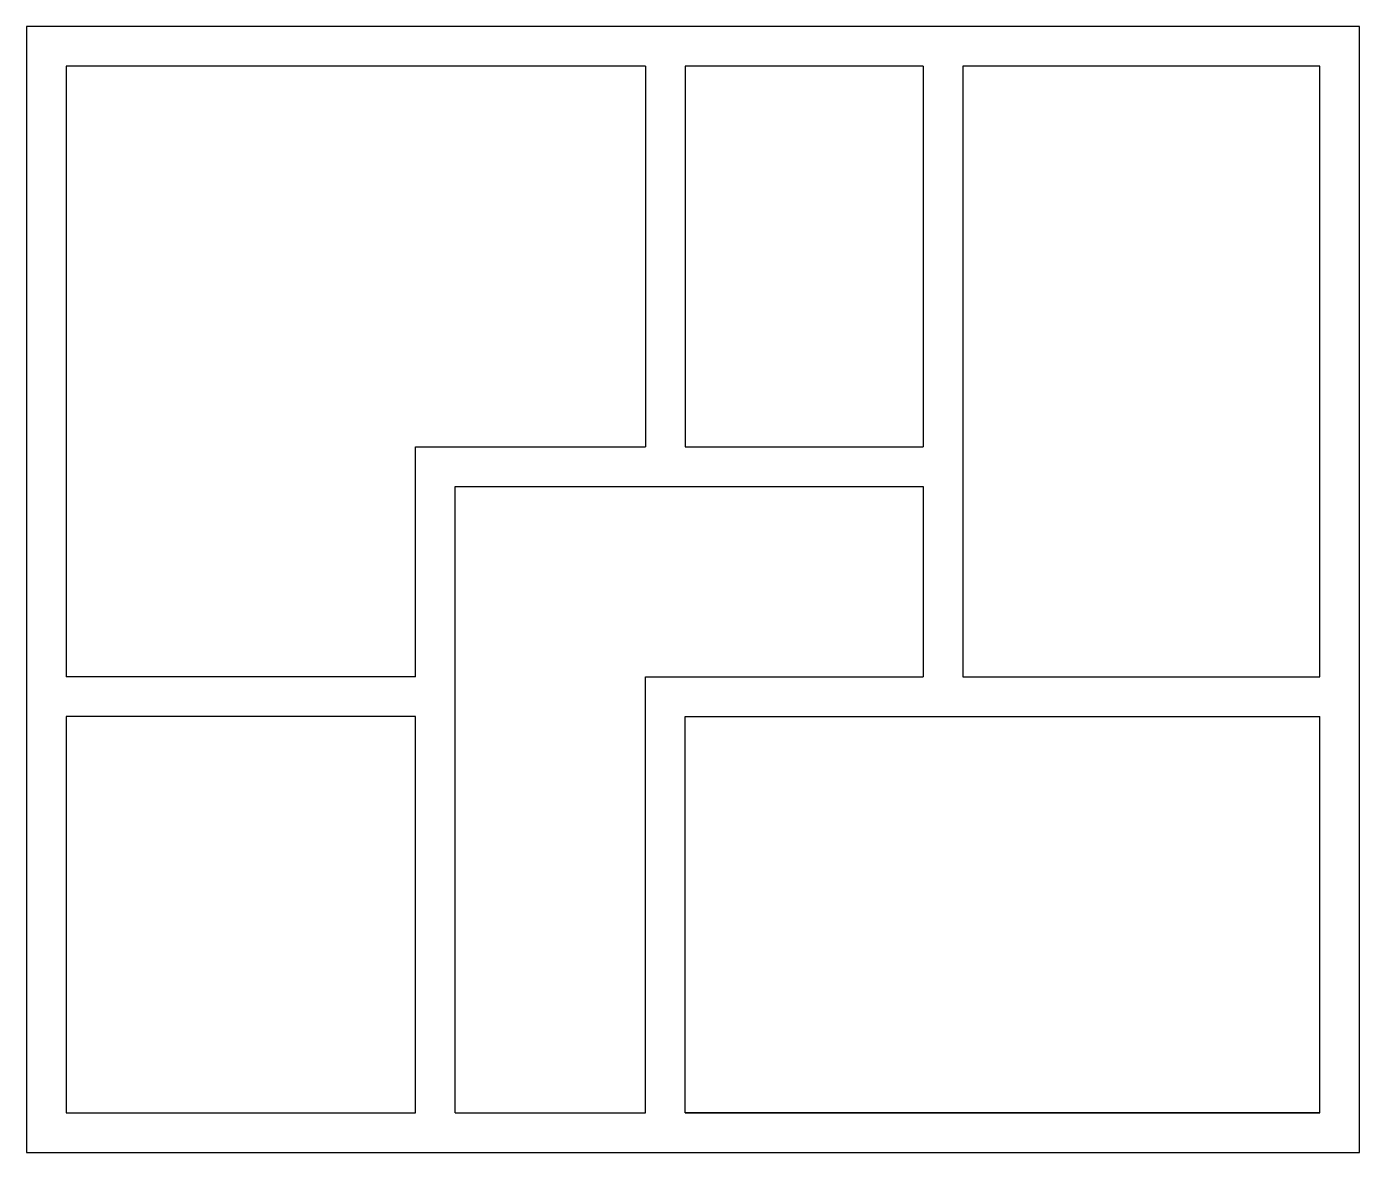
# Model space of a CAD drawing. Header units: millimetres. Extents: x 751 to 1591, y 253 to 963.
import ezdxf

# ---------------------------------------------------------------- set-up
doc = ezdxf.new("R2010")
doc.units = ezdxf.units.MM

msp = doc.modelspace()

# ---------------------------------------------------------------- linework, layer by layer
for p, q in [((1315.9, 937.8), (1165.9, 937.8)), ((1315.9, 937.8), (1315.9, 697.8)), ((1565.9, 937.8), (1340.9, 937.8)), ((1340.9, 937.8), (1340.9, 552.8)), ((1315.9, 672.8), (1315.9, 552.8)), ((775.9, 277.8), (995.9, 277.8)), ((1565.9, 277.8), (1165.9, 277.8))]:
    msp.add_line(p, q)
msp.add_lwpolyline([(750.9, 252.8), (1590.9, 252.8), (1590.9, 962.8), (750.9, 962.8)], close=True)
for points in [[(1140.9, 937.8), (775.9, 937.8), (775.9, 552.8)], [(1140.9, 937.8), (1140.9, 697.8)], [(1165.9, 937.8), (1165.9, 697.8), (1315.9, 697.8)], [(1315.9, 937.8), (1165.9, 937.8)], [(1565.9, 552.8), (1565.9, 937.8), (1340.9, 937.8)], [(995.9, 552.8), (995.9, 697.8), (1140.9, 697.8)], [(1020.9, 552.8), (1020.9, 672.8), (1140.9, 672.8)], [(1140.9, 672.8), (1315.9, 672.8)], [(995.9, 552.8), (775.9, 552.8)], [(1020.9, 277.8), (1020.9, 552.8)], [(1140.9, 277.8), (1140.9, 552.8), (1315.9, 552.8)], [(1340.9, 552.8), (1565.9, 552.8)], [(775.9, 527.8), (775.9, 277.8), (995.9, 277.8)], [(995.9, 277.8), (995.9, 527.8), (775.9, 527.8)], [(1165.9, 277.8), (1165.9, 527.8), (1565.9, 527.8)], [(1165.9, 277.8), (1565.9, 277.8), (1565.9, 527.8)], [(1020.9, 277.8), (1140.9, 277.8)]]:
    msp.add_lwpolyline(points)

doc.saveas('drawing.dxf')
